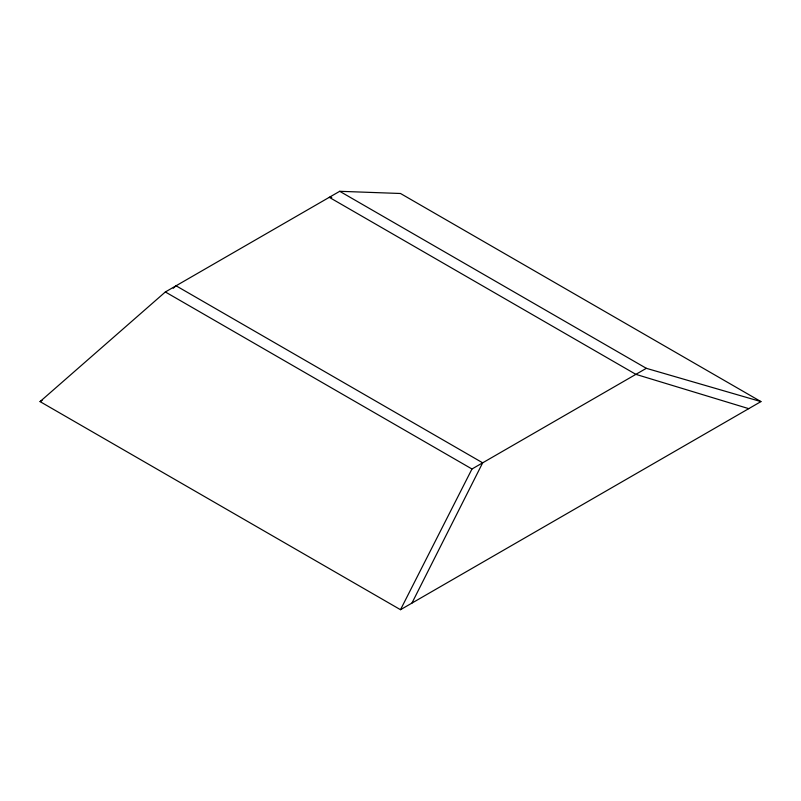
<?xml version="1.0" encoding="UTF-8"?>
<svg xmlns="http://www.w3.org/2000/svg" width="801" height="801" viewBox="0 0 801 801"><rect width="100%" height="100%" fill="white"/><g stroke="black" fill="none" stroke-linecap="round" stroke-linejoin="round"><path stroke-width="1.2" d="M411.924 603.103L482.673 462.818L176.05 285.787L173.236 288.25M400.5 609.701L471.979 468.996L646.337 368.32L760.95 401.601L400.5 609.701L40.05 401.601L165.356 291.964L339.714 191.299L400.5 193.492L760.95 401.601M40.05 401.601L42.123 400.4M331.734 197.457L329.271 197.326L635.894 374.357L748.725 408.65M339.714 191.299L646.337 368.32M165.356 291.964L471.979 468.996"/></g></svg>
